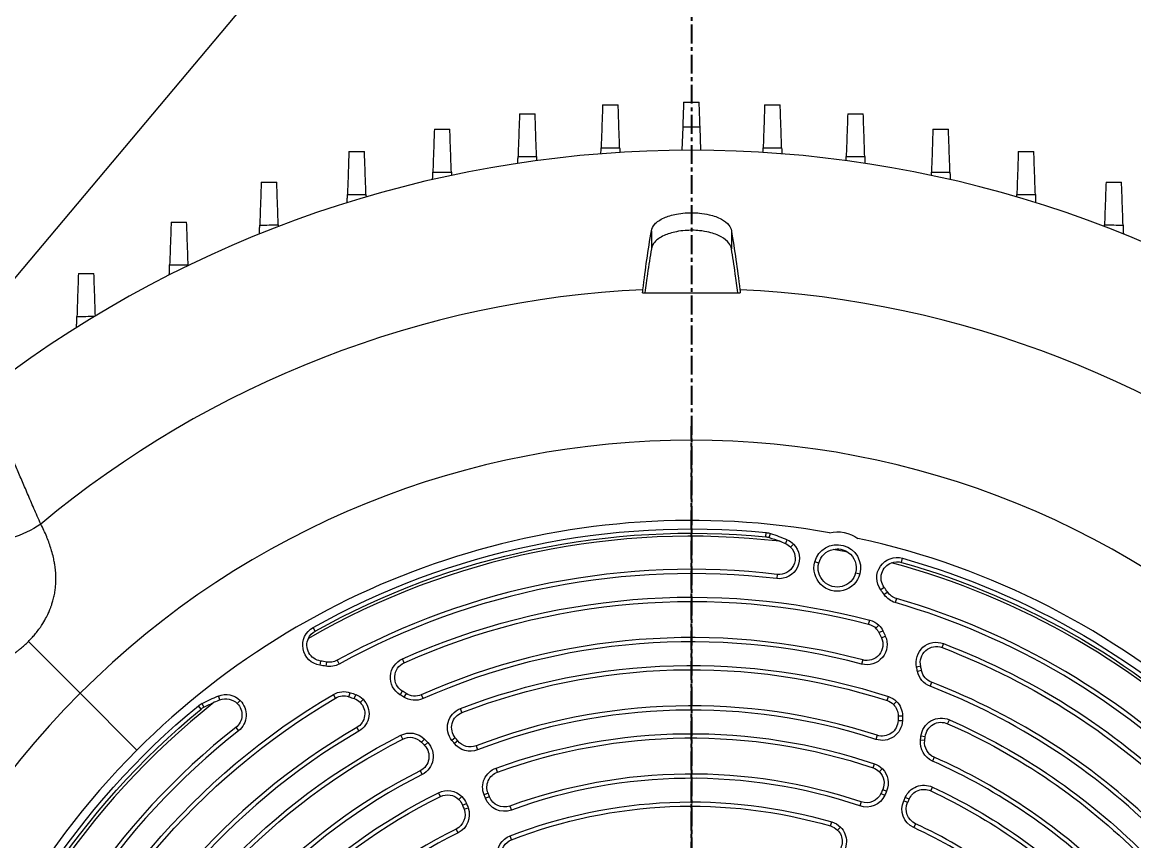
# Model space of a CAD drawing. Header units: millimetres. Extents: x 14484 to 44106, y -7531 to -758.
# Drawn here: x 22882.6 to 23159.4, y -1761.1 to -1557.2 of the extents above; entities that cross this region are included whole.
import ezdxf

# ---------------------------------------------------------------- set-up
doc = ezdxf.new("R2010")
doc.units = ezdxf.units.MM
doc.header["$LTSCALE"] = 15
doc.linetypes.add('CENTER', pattern=[2, 1.25, -0.25, 0.25, -0.25])
doc.layers.add('IA-DIBUJO', color=3, linetype='Continuous', lineweight=30)
doc.layers.add('IA-DIM', color=7, linetype='Continuous')
doc.layers.add('IA-EJES', color=4, linetype='CENTER')
doc.styles.add('ING-AMB', font='romans.shx', dxfattribs={"width": 0.75, "oblique": 15})
doc.dimstyles.new('ING-AMB 15', dxfattribs={"dimscale": 15, "dimtxt": 3, "dimasz": 2.5, "dimexe": 1, "dimexo": 1, "dimgap": 1, "dimtad": 1, "dimdec": 0, "dimzin": 0, "dimdsep": 46, "dimtxsty": 'ING-AMB', "dimcen": 0.1, "dimclrd": 7, "dimclre": 7, "dimclrt": 2, "dimadec": 0, "dimazin": 0, "dimtfac": 1, "dimtdec": 0, "dimtmove": 0, "dimatfit": 0, "dimfxl": 1.25, "dimtolj": 1, "dimtzin": 0, "dimarcsym": 1})

# ---------------------------------------------------------------- blocks, each defined once
blk = doc.blocks.new('A$Cd577ae4d')
at = {"color": 0, "linetype": 'Continuous', "lineweight": 0, "extrusion": (1.22465e-16, 1, -2.22045e-16)}
for p, q in [((-18.24, 331.14), (-22.11, 331.14)), ((1.93, 331.85), (-1.93, 331.85)), ((22.11, 331.14), (18.24, 331.14)), ((-38.93, 328.93), (-42.8, 328.93)), ((42.8, 328.93), (38.93, 328.93)), ((-60.15, 325.07), (-64.02, 325.07)), ((-2.35, 319.84), (-2.15, 325.59)), ((2.15, 325.59), (2.35, 319.84)), ((64.02, 325.07), (60.15, 325.07)), ((-81.42, 319.5), (-85.29, 319.5)), ((85.29, 319.5), (81.42, 319.5)), ((-103.26, 311.91), (-107.13, 311.91)), ((107.13, 311.91), (103.26, 311.91)), ((129.57, 301.96), (125.71, 301.96)), ((-9.96, 299.8), (-9.96, 295.31)), ((9.96, 299.8), (9.96, 295.31)), ((152.66, 289.17), (148.8, 289.17)), ((-19.36, 223.38), (-19.69, 224.39)), ((-18.51, 223.56), (-18.62, 224.61)), ((-24.68, 221), (-25.43, 221.75)), ((-23.44, 221.84), (-23.86, 222.81)), ((-52.32, 217.19), (-52.61, 218.2)), ((-31.73, 217.02), (-30.71, 217.29)), ((-40.91, 214.56), (-41.93, 214.29)), ((-21.38, 214.2), (-21.26, 213.15)), ((-48.02, 210.96), (-47.17, 210.33)), ((-51.06, 208.19), (-50.76, 207.17)), ((-48.89, 209.74), (-48.03, 209.14)), ((-44.14, 201.8), (-44.4, 202.82)), ((-46.72, 199.69), (-47.67, 200.16)), ((-45.96, 200.75), (-46.71, 201.5)), ((93.7, 200.05), (94.22, 200.97)), ((-62.42, 195.94), (-62.8, 196.93)), ((-47.33, 198.4), (-48.29, 198.84)), ((165.12, 197.47), (152.22, 184.57)), ((-57.1, 191.3), (-56.07, 191.06)), ((-42.66, 192.88), (-42.39, 191.86)), ((71.54, 192.17), (71.97, 193.14)), ((88.23, 192.79), (87.72, 191.86)), ((90.86, 192.36), (91.05, 191.32)), ((92.34, 192.6), (92.5, 191.55)), ((-57.34, 190.21), (-56.31, 189.99)), ((-59.82, 187.3), (-59.44, 186.32)), ((-48.73, 182.75), (-49.06, 183.76)), ((67.27, 184.22), (66.84, 183.25)), ((71.07, 184.52), (71.65, 183.64)), ((72.02, 185.12), (72.57, 184.22)), ((82.52, 182.31), (81.77, 183.06)), ((83.95, 183.23), (83.58, 184.22)), ((85.29, 183.71), (84.95, 184.71)), ((88.61, 183.38), (89.14, 184.29)), ((113.12, 182.02), (112.37, 182.77)), ((117.42, 182.91), (117.81, 183.9)), ((152.22, 184.57), (138.08, 170.43)), ((-50.33, 181.78), (-51.08, 182.52)), ((57.15, 179.76), (57.54, 180.74)), ((121.39, 181.12), (121.87, 182.06)), ((122.11, 180.64), (122.78, 181.46)), ((-63.82, 177), (-64.25, 177.96)), ((-51.5, 178.93), (-52.56, 178.92)), ((-51.48, 177.78), (-52.54, 177.75)), ((83.34, 176.03), (82.81, 175.11)), ((113.47, 176.06), (112.81, 175.23)), ((-58.23, 173.74), (-57.17, 173.85)), ((-58.12, 172.77), (-57.07, 172.9)), ((-46.24, 174.1), (-45.91, 173.09)), ((58.2, 172.74), (59.03, 172.09)), ((58.81, 173.5), (59.63, 172.83)), ((66.44, 171.59), (65.67, 172.31)), ((67.23, 172.41), (66.48, 173.16)), ((67.24, 172.43), (66.5, 173.17)), ((71.89, 173.16), (72.37, 174.1)), ((53.61, 171.48), (53.23, 170.49)), ((-60.47, 168.64), (-60.04, 167.67)), ((-45.26, 165.99), (-45.6, 167)), ((-46.8, 165.03), (-47.55, 165.78)), ((48.3, 164.93), (48.66, 165.92)), ((67.53, 165.28), (67.05, 164.34)), ((-59.59, 160.25), (-60.04, 161.21)), ((-47.64, 160.61), (-48.61, 160.19)), ((-54.22, 158.19), (-53.25, 158.6)), ((-47.19, 159.61), (-48.15, 159.16)), ((50.3, 158.81), (51.29, 158.43)), ((50.64, 159.67), (51.62, 159.28)), ((57.9, 158.1), (57.15, 158.84)), ((62.5, 158.85), (62.97, 159.8)), ((-53.85, 157.34), (-52.88, 157.77)), ((-42.28, 157.5), (-41.94, 156.5)), ((45.2, 156.48), (44.84, 155.48)), ((56.61, 155.71), (55.62, 156.07)), ((57.01, 156.73), (56.02, 157.12)), ((-34.67, 151.51), (-34.96, 152.53)), ((-55.81, 152.08), (-55.37, 151.12)), ((-36.38, 150.5), (-37.13, 151.25)), ((58.6, 150.74), (58.13, 149.8)), ((44.78, 148.09), (45.16, 149.07))]:
    blk.add_line(p, q, dxfattribs=at)
at = {"color": 0, "linetype": 'Continuous', "lineweight": 0, "extrusion": (-2.71926e-32, -2.22045e-16, -1)}
for centre, radius, start, end in [((0, 32.35), 287.5, 53.9362, 126.0638), ((0, 32.35), 253.05, 50.1867, 87.2639), ((0, 32.35), 253.05, 92.7361, 129.8133), ((0, 32.35), 215.27, 315, 135), ((0, 32.35), 195.27, 79.8635, 135), ((0, 32.35), 191.35, 83.3955, 119.8981), ((0, 32.35), 195.27, 319.8635, 77.7365), ((5, 179.15), 46.5, 66.6418, 68.5452), ((0, 32.35), 191.35, 78.2225, 79.3775), ((0, 32.35), 191.35, 45, 74.8981), ((0, 32.35), 183.1, 83.2935, 118.8077), ((0, 32.35), 182.04, 83.2935, 118.8077), ((5, 179.15), 53.5, 34.8718, 36.4787), ((0, 32.35), 183.1, 45, 73.8077), ((5, 179.15), 52.44, 34.8718, 36.4787), ((0, 32.35), 182.04, 45, 73.8077), ((0, 32.35), 166.1, 75.1173, 113.8916), ((0, 32.35), 165.04, 75.1173, 113.8916), ((5, 179.15), 53.5, 11.9274, 13.1226), ((5, 179.15), 52.44, 11.9274, 13.1226), ((-100.27, 139.69), 53.5, 79.8718, 81.4787), ((-100.27, 139.69), 52.44, 79.8718, 81.4787), ((0, 32.35), 166.1, 45, 68.8916), ((0, 32.35), 165.04, 45, 68.8916), ((0, 32.35), 215.27, 135, 315), ((0, 32.35), 149.1, 71.9327, 111.0745), ((0, 32.35), 148.04, 71.9327, 111.0745), ((-100.27, 139.69), 53.5, 56.9274, 58.1226), ((-100.27, 139.69), 52.44, 56.9274, 58.1226), ((-100.27, 139.69), 46.5, 111.6418, 113.5453), ((0, 32.35), 191.35, 128.3955, 164.8981), ((0, 32.35), 165.04, 120.1173, 158.8916), ((0, 32.35), 166.1, 120.1173, 158.8916), ((0, 32.35), 182.04, 128.2935, 163.8077), ((0, 32.35), 183.1, 128.2935, 163.8077), ((5, 179.15), 53.5, 353.1498, 354.1949), ((5, 179.15), 52.44, 353.1498, 354.1949), ((-100.27, 139.69), 53.5, 38.1498, 39.1949), ((-100.27, 139.69), 52.44, 38.1498, 39.1949), ((0, 32.35), 195.27, 135, 197.7365), ((0, 32.35), 149.1, 45, 66.0745), ((0, 32.35), 148.04, 45, 66.0745), ((0, 32.35), 132.1, 71.3319, 110.0074), ((0, 32.35), 131.04, 71.3319, 110.0074), ((0, 32.35), 148.04, 116.9327, 156.0745), ((0, 32.35), 149.1, 116.9327, 156.0745), ((5, 179.15), 53.5, 335.935, 336.9318), ((5, 179.15), 52.44, 335.935, 336.9318), ((-100.27, 139.69), 53.5, 20.935, 21.9318), ((-100.27, 139.69), 52.44, 20.935, 21.9318), ((0, 32.35), 132.1, 45, 65.0074), ((0, 32.35), 131.04, 45, 65.0074), ((0, 32.35), 131.04, 116.3319, 155.0074), ((0, 32.35), 132.1, 116.3319, 155.0074)]:
    blk.add_arc(centre, radius, start, end, dxfattribs=at)
at = {"color": 0, "linetype": 'Continuous', "lineweight": 0}
for centre, radius, start, end in [((-36.32, 215.79), 9, 77.4525, 124.9475), ((-5, 179.15), 47.56, 107.9928, 113.3582), ((-18.13, 219.57), 5.06, 95.5305, 107.9928), ((0, 32.35), 193.16, 60.8059, 95.5305), ((0, 32.35), 192.1, 60.8059, 95.5305), ((-36.32, 215.79), 5.81, 15, 195), ((-21.85, 218.17), 5.06, 135, 276.7065), ((-21.85, 218.17), 5.06, 113.3582, 135), ((-21.85, 218.17), 4, 113.3582, 135), ((-5, 179.15), 46.5, 107.9928, 111.4548), ((-18.13, 219.57), 4, 95.5305, 107.9928), ((-36.32, 215.79), 4.75, 125.1554, 195), ((-36.32, 215.79), 4.75, 77.2446, 125.1554), ((-36.32, 215.79), 4.75, 15, 77.2446), ((-21.85, 218.17), 4, 135, 276.7065), ((0, 32.35), 193.16, 105.8059, 135), ((0, 32.35), 192.1, 105.8059, 135), ((-51.23, 213.34), 5.06, 323.5213, 105.8059), ((-51.23, 213.34), 4, 69.8071, 105.8059), ((-51.23, 213.34), 4, 323.5213, 69.8071), ((-36.32, 215.79), 5.81, 195, 15), ((-36.32, 215.79), 4.75, 195, 15), ((-52.17, 212.03), 4, 286.1923, 325.1282), ((-52.17, 212.03), 5.06, 286.1923, 325.1282), ((0, 32.35), 176.16, 65.8859, 104.6002), ((0, 32.35), 175.1, 65.8859, 104.6002), ((-43.13, 197.92), 5.06, 104.6002, 135), ((-5, 179.15), 47.56, 153.7879, 155.5497), ((-43.13, 197.92), 5.06, 135, 153.7879), ((-5, 179.15), 46.5, 153.7879, 155.5497), ((-43.13, 197.92), 4, 135, 153.7879), ((-43.13, 197.92), 4, 104.6002, 135), ((91.75, 196.56), 5.06, 278.5213, 60.8059), ((91.75, 196.56), 4, 24.8071, 60.8059), ((0, 32.35), 176.16, 110.8859, 135), ((-61, 192.21), 5.06, 346.8774, 110.8859), ((-43.69, 196.74), 5.06, 155.5497, 284.8827), ((-43.69, 196.74), 4, 155.5497, 284.8827), ((91.75, 196.56), 4, 278.5213, 24.8071), ((0, 32.35), 175.1, 110.8859, 135), ((-61, 192.21), 4, 346.8774, 110.8859), ((0, 32.35), 159.16, 68.8076, 107.9531), ((69.9, 188.52), 4, 301.8774, 65.8859), ((69.9, 188.52), 5.06, 301.8774, 65.8859), ((90.16, 196.29), 5.06, 241.1923, 280.1282), ((90.16, 196.29), 4, 241.1923, 280.1282), ((-61.26, 191.04), 4, 291.1084, 348.0726), ((-61.26, 191.04), 5.06, 291.1084, 348.0726), ((0, 32.35), 158.1, 68.8076, 107.9531), ((-47.5, 178.95), 5.06, 107.9531, 135), ((-47.5, 178.95), 4, 107.9531, 135), ((68.89, 187.87), 5.06, 246.1084, 303.0726), ((68.89, 187.87), 4, 246.1084, 303.0726), ((85.35, 179.49), 5.06, 135, 239.8827), ((85.35, 179.49), 5.06, 110.5497, 135), ((85.35, 179.49), 4, 110.5497, 135), ((100.27, 139.69), 47.56, 108.7879, 110.5497), ((100.27, 139.69), 46.5, 108.7879, 110.5497), ((86.58, 179.93), 5.06, 59.6002, 108.7879), ((86.58, 179.93), 4, 59.6002, 108.7879), ((0, 32.35), 175.1, 20.8859, 59.6002), ((0, 32.35), 176.16, 20.8859, 59.6002), ((115.94, 179.19), 5.06, 135, 231.7065), ((115.94, 179.19), 5.06, 68.3582, 135), ((115.94, 179.19), 4, 68.3582, 135), ((100.27, 139.69), 47.56, 62.9927, 68.3582), ((-47.5, 178.95), 5.06, 135, 180.2779), ((-47.5, 178.95), 4, 135, 180.2779), ((55.71, 176.03), 5.06, 320.8051, 68.8076), ((85.35, 179.49), 4, 135, 239.8827), ((115.94, 179.19), 4, 135, 231.7065), ((100.27, 139.69), 46.5, 62.9927, 66.4547), ((119.57, 177.56), 4, 50.5305, 62.9927), ((119.57, 177.56), 5.06, 50.5305, 62.9927), ((0, 32.35), 192.1, 15.8059, 50.5305), ((0, 32.35), 193.16, 15.8059, 50.5305), ((0, 32.35), 159.16, 113.8076, 135), ((-62.21, 173.34), 5.06, 5.8051, 113.8076), ((-62.21, 173.34), 4, 5.8051, 113.8076), ((-5, 179.15), 47.56, 180.2779, 181.6878), ((-47.48, 177.9), 5.06, 181.6878, 288.0673), ((-5, 179.15), 46.5, 180.2779, 181.6878), ((-47.48, 177.9), 4, 181.6878, 288.0673), ((55.71, 176.03), 4, 320.8051, 68.8076), ((0, 32.35), 158.1, 113.8076, 135), ((0, 32.35), 142.16, 69.9822, 108.7084), ((70.07, 169.6), 5.06, 62.9531, 135), ((-62.09, 172.29), 4, 293.9255, 6.8502), ((-62.09, 172.29), 5.06, 293.9255, 6.8502), ((0, 32.35), 141.1, 69.9822, 108.7084), ((55.05, 175.21), 5.06, 248.9255, 321.8502), ((55.05, 175.21), 4, 248.9255, 321.8502), ((69.35, 168.84), 5.06, 136.6878, 243.0673), ((100.27, 139.69), 47.56, 135.2778, 136.6878), ((100.27, 139.69), 46.5, 135.2778, 136.6878), ((70.07, 169.6), 5.06, 135, 135.2778), ((70.07, 169.6), 4, 135, 135.2778), ((70.07, 169.6), 4, 62.9531, 135), ((0, 32.35), 158.1, 23.8076, 62.9531), ((0, 32.35), 159.16, 23.8076, 62.9531), ((69.35, 168.84), 4, 136.6878, 243.0673), ((-43.98, 162.21), 5.06, 108.7084, 135), ((-43.98, 162.21), 5.06, 135, 203.4999), ((-43.98, 162.21), 4, 135, 203.4999), ((-43.98, 162.21), 4, 108.7084, 135), ((46.93, 161.17), 4, 338.0682, 69.9822), ((46.93, 161.17), 5.06, 338.0682, 69.9822), ((0, 32.35), 142.16, 114.9822, 135), ((-57.9, 156.62), 5.06, 23.0682, 114.9822), ((-57.9, 156.62), 4, 23.0682, 114.9822), ((-5, 179.15), 46.5, 203.4999, 204.8543), ((0, 32.35), 141.1, 114.9822, 135), ((-5, 179.15), 47.56, 203.4999, 204.8543), ((-43.56, 161.29), 5.06, 204.8543, 288.6681), ((-43.56, 161.29), 4, 204.8543, 288.6681), ((46.57, 160.24), 5.06, 249.9926, 339.065), ((46.57, 160.24), 4, 249.9926, 339.065), ((60.73, 155.27), 5.06, 135, 158.4999), ((60.73, 155.27), 4, 135, 158.4999), ((60.73, 155.27), 5.06, 63.7084, 135), ((60.73, 155.27), 4, 63.7084, 135), ((0, 32.35), 141.1, 24.9822, 63.7084), ((0, 32.35), 142.16, 24.9822, 63.7084), ((-57.5, 155.71), 4, 294.9926, 24.065), ((-57.5, 155.71), 5.06, 294.9926, 24.065), ((0, 32.35), 125.16, 68.8469, 106.2208), ((0, 32.35), 124.1, 68.8469, 106.2208), ((60.37, 154.33), 5.06, 159.8543, 243.6681), ((100.27, 139.69), 47.56, 158.4999, 159.8543), ((60.37, 154.33), 4, 159.8543, 243.6681), ((100.27, 139.69), 46.5, 158.4999, 159.8543), ((-33.55, 147.67), 5.06, 106.2208, 135), ((-33.55, 147.67), 5.06, 135, 227.7991), ((-33.55, 147.67), 4, 135, 227.7991), ((-33.55, 147.67), 4, 106.2208, 135), ((43.34, 144.36), 4, 355.3138, 68.8469), ((43.34, 144.36), 5.06, 355.3138, 68.8469)]:
    blk.add_arc(centre, radius, start, end, dxfattribs=at)
at = {"color": 0, "linetype": 'Continuous', "lineweight": 0, "extrusion": (-2.71926e-32, -2.22045e-16, -1)}
blk.add_ellipse((-22.58, 453.88), major_axis=(0, -207.34), ratio=0.087156, start_param=-0.619917, end_param=-0.613545, dxfattribs=at)
at = {"color": 0, "linetype": 'Continuous', "lineweight": 0, "extrusion": (-2.71927e-32, -2.22045e-16, -1)}
blk.add_ellipse((22.58, 453.88), major_axis=(0, 207.34), ratio=0.087156, start_param=-2.528048, end_param=-2.521676, dxfattribs=at)
at = {"color": 0, "linetype": 'Continuous', "lineweight": 0}
for centre, major_axis, ratio, start_param, end_param in [((-55.84, -73.53), (-7555.9, 27.46), 0.046702, -1.598275, -1.597684), ((172.46, 239.25), (18.13, -8.45), 0.805393, -1.780601, -0.96562)]:
    blk.add_ellipse(centre, major_axis=major_axis, ratio=ratio, start_param=start_param, end_param=end_param, dxfattribs=at)
for points, knots in [([(-22.48, 320.46), (-22.42, 322.24), (-22.36, 324.02), (-22.23, 327.58), (-22.17, 329.36), (-22.11, 331.14)], [0, 0, 0, 0, 3.074662, 3.074662, 6.149322, 6.149322, 6.149322, 6.149322]), ([(-18.24, 331.14), (-18.18, 329.36), (-18.12, 327.58), (-18, 324.02), (-17.93, 322.24), (-17.87, 320.46)], [0, 0, 0, 0, 3.074748, 3.074748, 6.149496, 6.149496, 6.149496, 6.149496]), ([(-2.15, 325.59), (-2.11, 326.64), (-2.08, 327.68), (-2, 329.76), (-1.97, 330.81), (-1.93, 331.85)], [0.000026, 0.000026, 0.000026, 0.000026, 1.801917, 1.801917, 3.60381, 3.60381, 3.60381, 3.60381]), ([(1.93, 331.85), (1.97, 330.81), (2, 329.76), (2.08, 327.68), (2.11, 326.64), (2.15, 325.59)], [0, 0, 0, 0, 1.801893, 1.801893, 3.603785, 3.603785, 3.603785, 3.603785]), ([(17.87, 320.46), (17.93, 322.24), (18, 324.02), (18.12, 327.58), (18.18, 329.36), (18.24, 331.14)], [0, 0, 0, 0, 3.074749, 3.074749, 6.149496, 6.149496, 6.149496, 6.149496]), ([(22.11, 331.14), (22.17, 329.36), (22.23, 327.58), (22.36, 324.02), (22.42, 322.24), (22.48, 320.46)], [0, 0, 0, 0, 3.074661, 3.074661, 6.149322, 6.149322, 6.149322, 6.149322]), ([(-43.17, 318.25), (-43.11, 320.03), (-43.05, 321.81), (-42.92, 325.37), (-42.86, 327.15), (-42.8, 328.93)], [0, 0, 0, 0, 3.074495, 3.074495, 6.148988, 6.148988, 6.148988, 6.148988]), ([(-38.93, 328.93), (-38.87, 327.15), (-38.81, 325.37), (-38.69, 321.81), (-38.62, 320.03), (-38.56, 318.25)], [0, 0, 0, 0, 3.074609, 3.074609, 6.149217, 6.149217, 6.149217, 6.149217]), ([(38.56, 318.25), (38.62, 320.03), (38.69, 321.81), (38.81, 325.37), (38.87, 327.15), (38.93, 328.93)], [0, 0, 0, 0, 3.07461, 3.07461, 6.149216, 6.149216, 6.149216, 6.149216]), ([(42.8, 328.93), (42.86, 327.15), (42.92, 325.37), (43.05, 321.81), (43.11, 320.03), (43.17, 318.25)], [0, 0, 0, 0, 3.074494, 3.074494, 6.148988, 6.148988, 6.148988, 6.148988]), ([(-64.39, 314.38), (-64.33, 316.16), (-64.27, 317.94), (-64.14, 321.5), (-64.08, 323.29), (-64.02, 325.07)], [0, 0, 0, 0, 3.074203, 3.074203, 6.148404, 6.148404, 6.148404, 6.148404]), ([(-60.15, 325.07), (-60.09, 323.29), (-60.03, 321.51), (-59.91, 317.95), (-59.84, 316.17), (-59.78, 314.39)], [0, 0, 0, 0, 3.074454, 3.074454, 6.148906, 6.148906, 6.148906, 6.148906]), ([(-2.15, 325.59), (-1.78, 325.59), (-1.42, 325.59), (-1.05, 325.59), (-0.63, 325.59), (-0.21, 325.59), (0.21, 325.59), (0.86, 325.59), (1.5, 325.59), (2.15, 325.59)], [0.000172349, 0.000172349, 0.000172349, 0.000172349, 0.00126737, 0.00126737, 0.00126737, 0.002534739, 0.002534739, 0.002534739, 0.004470289, 0.004470289, 0.004470289, 0.004470289]), ([(59.78, 314.39), (59.84, 316.17), (59.91, 317.95), (60.03, 321.51), (60.09, 323.29), (60.15, 325.07)], [0, 0, 0, 0, 3.074456, 3.074456, 6.148909, 6.148909, 6.148909, 6.148909]), ([(64.02, 325.07), (64.08, 323.29), (64.14, 321.5), (64.27, 317.94), (64.33, 316.16), (64.39, 314.38)], [0, 0, 0, 0, 3.074203, 3.074203, 6.148407, 6.148407, 6.148407, 6.148407]), ([(-85.66, 308.81), (-85.6, 310.59), (-85.53, 312.37), (-85.41, 315.94), (-85.35, 317.72), (-85.29, 319.5)], [0, 0, 0, 0, 3.073842, 3.073842, 6.147683, 6.147683, 6.147683, 6.147683]), ([(-81.42, 319.5), (-81.36, 317.72), (-81.3, 315.94), (-81.17, 312.38), (-81.11, 310.6), (-81.05, 308.82)], [0, 0, 0, 0, 3.0742, 3.0742, 6.148397, 6.148397, 6.148397, 6.148397]), ([(-17.87, 320.46), (-18.64, 320.46), (-19.41, 320.46), (-20.94, 320.46), (-21.71, 320.46), (-22.48, 320.46)], [-0.460899, -0.460899, -0.460899, -0.460899, -0.2304671, -0.2304671, -0.0000326, -0.0000326, -0.0000326, -0.0000326]), ([(22.48, 320.46), (21.71, 320.46), (20.94, 320.46), (19.41, 320.46), (18.64, 320.46), (17.87, 320.46)], [-0.4608989, -0.4608989, -0.4608989, -0.4608989, -0.2304655, -0.2304655, -0.0000325, -0.0000325, -0.0000325, -0.0000325]), ([(81.05, 308.82), (81.11, 310.6), (81.17, 312.38), (81.3, 315.94), (81.36, 317.72), (81.42, 319.5)], [0, 0, 0, 0, 3.074202, 3.074202, 6.148402, 6.148402, 6.148402, 6.148402]), ([(85.29, 319.5), (85.35, 317.72), (85.41, 315.94), (85.53, 312.37), (85.6, 310.59), (85.66, 308.81)], [0, 0, 0, 0, 3.073843, 3.073843, 6.147687, 6.147687, 6.147687, 6.147687]), ([(-38.56, 318.25), (-39.33, 318.25), (-40.1, 318.25), (-41.63, 318.25), (-42.4, 318.25), (-43.17, 318.25)], [-0.4609137, -0.4609137, -0.4609137, -0.4609137, -0.2304735, -0.2304735, -0.0000308, -0.0000308, -0.0000308, -0.0000308]), ([(43.17, 318.25), (42.4, 318.25), (41.63, 318.25), (40.1, 318.25), (39.33, 318.25), (38.56, 318.25)], [-0.4609146, -0.4609146, -0.4609146, -0.4609146, -0.230473, -0.230473, -0.0000317, -0.0000317, -0.0000317, -0.0000317]), ([(-59.78, 314.39), (-60.55, 314.39), (-61.32, 314.39), (-62.85, 314.38), (-63.62, 314.38), (-64.39, 314.38)], [-0.460939, -0.460939, -0.460939, -0.460939, -0.2304846, -0.2304846, -0.0000276, -0.0000276, -0.0000276, -0.0000276]), ([(64.39, 314.38), (63.62, 314.38), (62.85, 314.38), (61.32, 314.39), (60.55, 314.39), (59.78, 314.39)], [-0.460942, -0.460942, -0.460942, -0.460942, -0.2304861, -0.2304861, -0.0000306, -0.0000306, -0.0000306, -0.0000306]), ([(-107.5, 301.22), (-107.44, 303), (-107.38, 304.78), (-107.25, 308.35), (-107.19, 310.13), (-107.13, 311.91)], [0, 0, 0, 0, 3.073358, 3.073358, 6.146715, 6.146715, 6.146715, 6.146715]), ([(-103.26, 311.91), (-103.2, 310.13), (-103.14, 308.35), (-103.01, 304.79), (-102.95, 303.01), (-102.89, 301.24)], [0, 0, 0, 0, 3.073828, 3.073828, 6.14765, 6.14765, 6.14765, 6.14765]), ([(102.89, 301.24), (102.95, 303.01), (103.01, 304.79), (103.14, 308.35), (103.2, 310.13), (103.26, 311.91)], [0, 0, 0, 0, 3.07383, 3.07383, 6.147658, 6.147658, 6.147658, 6.147658]), ([(107.13, 311.91), (107.19, 310.13), (107.25, 308.35), (107.38, 304.78), (107.44, 303), (107.5, 301.22)], [0, 0, 0, 0, 3.073359, 3.073359, 6.146721, 6.146721, 6.146721, 6.146721]), ([(-81.05, 308.82), (-81.82, 308.82), (-82.59, 308.82), (-84.12, 308.82), (-84.89, 308.81), (-85.66, 308.81)], [-0.4609742, -0.4609742, -0.4609742, -0.4609742, -0.2304997, -0.2304997, -0.000023, -0.000023, -0.000023, -0.000023]), ([(85.66, 308.81), (84.89, 308.81), (84.12, 308.82), (82.59, 308.82), (81.82, 308.82), (81.05, 308.82)], [-0.4609783, -0.4609783, -0.4609783, -0.4609783, -0.2305026, -0.2305026, -0.0000273, -0.0000273, -0.0000273, -0.0000273]), ([(9.96, 299.8), (9.87, 300.36), (9.59, 300.91), (8.59, 302.01), (7.81, 302.54), (5.93, 303.39), (4.89, 303.71), (3.03, 304.07), (2.3, 304.16), (0.97, 304.26), (0.38, 304.28), (-0.82, 304.27), (-1.43, 304.24), (-2.85, 304.1), (-3.64, 303.97), (-5.57, 303.52), (-6.61, 303.14), (-8.27, 302.24), (-8.89, 301.73), (-9.67, 300.74), (-9.88, 300.28), (-9.96, 299.8)], [1.771927, 1.771927, 1.771927, 1.771927, 2.14269, 2.14269, 2.571, 2.571, 2.953723, 2.953723, 3.181479, 3.181479, 3.358513, 3.358513, 3.541701, 3.541701, 3.795503, 3.795503, 4.200559, 4.200559, 4.588228, 4.588228, 4.902788, 4.902788, 4.902788, 4.902788]), ([(125.33, 291.28), (125.4, 293.06), (125.46, 294.84), (125.58, 298.4), (125.64, 300.18), (125.71, 301.96)], [0, 0, 0, 0, 3.073312, 3.073312, 6.146624, 6.146624, 6.146624, 6.146624]), ([(129.57, 301.96), (129.63, 300.18), (129.69, 298.4), (129.82, 294.83), (129.88, 293.05), (129.94, 291.26)], [0, 0, 0, 0, 3.072723, 3.072723, 6.145449, 6.145449, 6.145449, 6.145449]), ([(-102.89, 301.24), (-103.66, 301.23), (-104.43, 301.23), (-105.96, 301.22), (-106.73, 301.22), (-107.5, 301.22)], [-0.4610201, -0.4610201, -0.4610201, -0.4610201, -0.2305194, -0.2305194, -0.0000171, -0.0000171, -0.0000171, -0.0000171]), ([(-9.96, 299.8), (-10.36, 297.49), (-10.74, 295.03), (-11.43, 290.24), (-11.76, 287.77), (-12.08, 285.11)], [120.457152, 120.457152, 120.457152, 120.457152, 121.899505, 121.899505, 123.212768, 123.212768, 123.212768, 123.212768]), ([(-9.96, 295.31), (-9.88, 295.8), (-9.66, 296.28), (-8.89, 297.3), (-8.26, 297.81), (-6.6, 298.74), (-5.56, 299.13), (-3.63, 299.59), (-2.84, 299.72), (-1.42, 299.86), (-0.82, 299.9), (0.38, 299.91), (0.97, 299.89), (2.29, 299.79), (3.02, 299.69), (4.88, 299.33), (5.92, 299), (7.81, 298.13), (8.58, 297.58), (9.58, 296.45), (9.87, 295.89), (9.96, 295.31)], [-4.916968, -4.916968, -4.916968, -4.916968, -4.598768, -4.598768, -4.209834, -4.209834, -3.804551, -3.804551, -3.551223, -3.551223, -3.368576, -3.368576, -3.192075, -3.192075, -2.964804, -2.964804, -2.581876, -2.581876, -2.152119, -2.152119, -1.77805, -1.77805, -1.77805, -1.77805]), ([(12.08, 285.11), (11.76, 287.77), (11.43, 290.24), (10.74, 295.03), (10.36, 297.49), (9.96, 299.8)], [26.468906, 26.468906, 26.468906, 26.468906, 27.782169, 27.782169, 29.224522, 29.224522, 29.224522, 29.224522]), ([(107.5, 301.22), (106.73, 301.22), (105.96, 301.22), (104.43, 301.23), (103.66, 301.23), (102.89, 301.24)], [-0.4610243, -0.4610243, -0.4610243, -0.4610243, -0.2305226, -0.2305226, -0.0000213, -0.0000213, -0.0000213, -0.0000213]), ([(-11.56, 284.35), (-11.35, 286.01), (-11.14, 287.58), (-10.62, 291.21), (-10.3, 293.31), (-9.96, 295.31)], [26.552206, 26.552206, 26.552206, 26.552206, 27.410957, 27.410957, 28.63865, 28.63865, 28.63865, 28.63865]), ([(9.96, 295.31), (10.3, 293.31), (10.62, 291.21), (11.14, 287.58), (11.35, 286.01), (11.56, 284.35)], [118.768977, 118.768977, 118.768977, 118.768977, 119.996671, 119.996671, 120.855421, 120.855421, 120.855421, 120.855421]), ([(129.94, 291.26), (129.18, 291.27), (128.41, 291.27), (126.87, 291.28), (126.1, 291.28), (125.33, 291.28)], [-0.4610796, -0.4610796, -0.4610796, -0.4610796, -0.2305461, -0.2305461, -0.0000124, -0.0000124, -0.0000124, -0.0000124]), ([(148.43, 278.57), (148.49, 280.32), (148.55, 282.07), (148.67, 285.61), (148.74, 287.39), (148.8, 289.17)], [0.049496, 0.049496, 0.049496, 0.049496, 3.07261, 3.07261, 6.145221, 6.145221, 6.145221, 6.145221]), ([(152.66, 289.17), (152.72, 287.38), (152.79, 285.6), (152.91, 282.03), (152.97, 280.25), (153.03, 278.46)], [0, 0, 0, 0, 3.071891, 3.071891, 6.143785, 6.143785, 6.143785, 6.143785]), ([(12.17, 284.35), (8.05, 284.35), (3.98, 284.35), (-3.98, 284.35), (-8.05, 284.35), (-12.17, 284.35)], [-132.144712, -132.144712, -132.144712, -132.144712, -130.950457, -130.950457, -129.756201, -129.756201, -129.756201, -129.756201]), ([(162.03, 226.73), (162.63, 228.05), (163.2, 229.34), (163.75, 230.6), (164.29, 231.86), (164.81, 233.08), (165.32, 234.26), (165.57, 234.86), (165.82, 235.44), (166.06, 236.01), (166.31, 236.58), (166.55, 237.15), (166.78, 237.7), (167.26, 238.8), (167.71, 239.87), (168.14, 240.9), (168.57, 241.94), (168.98, 242.94), (169.34, 243.92), (169.7, 244.89), (170.03, 245.85), (170.31, 246.79), (170.44, 247.26), (170.57, 247.72), (170.68, 248.18), (170.8, 248.64), (170.9, 249.1), (170.99, 249.54), (171.18, 250.44), (171.32, 251.31), (171.45, 252.13), (171.57, 252.96), (171.67, 253.74), (171.77, 254.47), (171.81, 254.84), (171.86, 255.19), (171.9, 255.54), (171.94, 255.88), (171.97, 256.21), (172.01, 256.53), (172.07, 257.17), (172.11, 257.77), (172.12, 258.33), (172.13, 258.9), (172.11, 259.43), (172.04, 259.94), (171.98, 260.45), (171.87, 260.93), (171.71, 261.39), (171.56, 261.85), (171.35, 262.29), (171.11, 262.7), (170.86, 263.11), (170.58, 263.49), (170.26, 263.84), (170.1, 264.02), (169.93, 264.18), (169.76, 264.33), (169.59, 264.49), (169.42, 264.63), (169.25, 264.75)], [0, 0, 0, 0, 0.0072735, 0.0072735, 0.0072735, 0.0145456, 0.0145456, 0.0145456, 0.0181827, 0.0181827, 0.0181827, 0.0218184, 0.0218184, 0.0218184, 0.0290899, 0.0290899, 0.0290899, 0.0363611, 0.0363611, 0.0363611, 0.043633, 0.043633, 0.043633, 0.0472694, 0.0472694, 0.0472694, 0.0509062, 0.0509062, 0.0509062, 0.0581801, 0.0581801, 0.0581801, 0.0654534, 0.0654534, 0.0654534, 0.0690895, 0.0690895, 0.0690895, 0.0727253, 0.0727253, 0.0727253, 0.0799965, 0.0799965, 0.0799965, 0.0872681, 0.0872681, 0.0872681, 0.0945407, 0.0945407, 0.0945407, 0.1018148, 0.1018148, 0.1018148, 0.1090899, 0.1090899, 0.1090899, 0.1127275, 0.1127275, 0.1127275, 0.1163648, 0.1163648, 0.1163648, 0.1163648]), ([(165.12, 197.47), (164.81, 197.78), (164.5, 198.11), (164.2, 198.43), (164.16, 198.48), (164.12, 198.52), (164.08, 198.57), (163.82, 198.86), (163.58, 199.14), (163.34, 199.43), (163.27, 199.52), (163.2, 199.61), (163.13, 199.7), (162.83, 200.07), (162.55, 200.45), (162.28, 200.83), (162.13, 201.05), (161.98, 201.27), (161.83, 201.48), (161.73, 201.65), (161.62, 201.81), (161.52, 201.97), (161.19, 202.51), (160.89, 203.03), (160.62, 203.55), (160.51, 203.76), (160.41, 203.96), (160.31, 204.16), (160.14, 204.52), (159.98, 204.87), (159.83, 205.22), (159.78, 205.34), (159.73, 205.46), (159.69, 205.58), (159.6, 205.81), (159.51, 206.04), (159.43, 206.26), (159.39, 206.37), (159.35, 206.48), (159.32, 206.58), (159.21, 206.91), (159.11, 207.24), (159.01, 207.56), (158.95, 207.79), (158.89, 208.02), (158.83, 208.25), (158.73, 208.66), (158.65, 209.07), (158.57, 209.47), (158.53, 209.7), (158.5, 209.92), (158.47, 210.14), (158.41, 210.54), (158.36, 210.94), (158.33, 211.34), (158.31, 211.55), (158.3, 211.75), (158.29, 211.96), (158.27, 212.37), (158.26, 212.77), (158.26, 213.16), (158.26, 213.35), (158.27, 213.54), (158.27, 213.73), (158.3, 214.73), (158.4, 215.71), (158.56, 216.67), (158.58, 216.82), (158.6, 216.97), (158.63, 217.11), (158.71, 217.54), (158.79, 217.96), (158.89, 218.38), (159.02, 218.94), (159.16, 219.51), (159.33, 220.07), (159.36, 220.17), (159.39, 220.27), (159.42, 220.37), (159.73, 221.39), (160.09, 222.41), (160.5, 223.41), (160.52, 223.47), (160.54, 223.52), (160.56, 223.57), (161, 224.63), (161.49, 225.68), (162.03, 226.73)], [0.04764223, 0.04764223, 0.04764223, 0.04764223, 0.04895057, 0.04895057, 0.04895057, 0.0491311, 0.0491311, 0.0491311, 0.05027257, 0.05027257, 0.05027257, 0.05061997, 0.05061997, 0.05061997, 0.05210884, 0.05210884, 0.05210884, 0.05296312, 0.05296312, 0.05296312, 0.05359771, 0.05359771, 0.05359771, 0.05572842, 0.05572842, 0.05572842, 0.05657545, 0.05657545, 0.05657545, 0.05806432, 0.05806432, 0.05806432, 0.0585735, 0.0585735, 0.0585735, 0.05955319, 0.05955319, 0.05955319, 0.06002185, 0.06002185, 0.06002185, 0.06148457, 0.06148457, 0.06148457, 0.06253093, 0.06253093, 0.06253093, 0.06444688, 0.06444688, 0.06444688, 0.06550867, 0.06550867, 0.06550867, 0.06745155, 0.06745155, 0.06745155, 0.0684864, 0.0684864, 0.0684864, 0.07048939, 0.07048939, 0.07048939, 0.07146414, 0.07146414, 0.07146414, 0.07662118, 0.07662118, 0.07662118, 0.07741962, 0.07741962, 0.07741962, 0.07970791, 0.07970791, 0.07970791, 0.08280614, 0.08280614, 0.08280614, 0.0833751, 0.0833751, 0.0833751, 0.08903213, 0.08903213, 0.08903213, 0.08933058, 0.08933058, 0.08933058, 0.09528606, 0.09528606, 0.09528606, 0.09528606]), ([(194.38, 194.38), (193.33, 193.84), (192.28, 193.35), (191.23, 192.92), (191.17, 192.89), (191.12, 192.87), (191.07, 192.85), (190.07, 192.44), (189.06, 192.08), (188.04, 191.77), (187.93, 191.74), (187.83, 191.71), (187.73, 191.68), (187.17, 191.52), (186.61, 191.37), (186.04, 191.24), (185.62, 191.14), (185.2, 191.06), (184.77, 190.98), (184.62, 190.96), (184.48, 190.93), (184.33, 190.91), (183.92, 190.84), (183.51, 190.79), (183.09, 190.74), (182.92, 190.72), (182.75, 190.71), (182.58, 190.69), (182.18, 190.66), (181.78, 190.63), (181.37, 190.62), (181.18, 190.62), (180.99, 190.61), (180.8, 190.61), (179.82, 190.61), (178.82, 190.67), (177.78, 190.82), (177.56, 190.85), (177.33, 190.89), (177.11, 190.93), (176.79, 190.98), (176.47, 191.05), (176.15, 191.12), (176.06, 191.15), (175.97, 191.17), (175.87, 191.19), (175.64, 191.25), (175.41, 191.31), (175.18, 191.37), (174.76, 191.49), (174.33, 191.63), (173.89, 191.79), (173.67, 191.87), (173.44, 191.95), (173.21, 192.04), (172.75, 192.23), (172.28, 192.43), (171.81, 192.66), (171.6, 192.76), (171.39, 192.87), (171.18, 192.98), (171.03, 193.06), (170.87, 193.14), (170.71, 193.23), (170.34, 193.43), (169.97, 193.65), (169.6, 193.89), (169.44, 193.99), (169.28, 194.09), (169.12, 194.2), (168.9, 194.34), (168.69, 194.48), (168.47, 194.64), (168.34, 194.73), (168.21, 194.82), (168.09, 194.92), (168.02, 194.96), (167.96, 195.01), (167.9, 195.05), (167.71, 195.2), (167.52, 195.34), (167.33, 195.5), (167.24, 195.57), (167.15, 195.64), (167.06, 195.71), (166.39, 196.26), (165.75, 196.84), (165.12, 197.47)], [0, 0, 0, 0, 0.00595528, 0.00595528, 0.00595528, 0.00625049, 0.00625049, 0.00625049, 0.01191056, 0.01191056, 0.01191056, 0.01247241, 0.01247241, 0.01247241, 0.01557087, 0.01557087, 0.01557087, 0.01786584, 0.01786584, 0.01786584, 0.01865949, 0.01865949, 0.01865949, 0.02084347, 0.02084347, 0.02084347, 0.0217368, 0.0217368, 0.0217368, 0.02382111, 0.02382111, 0.02382111, 0.02479926, 0.02479926, 0.02479926, 0.02977639, 0.02977639, 0.02977639, 0.03084314, 0.03084314, 0.03084314, 0.03233205, 0.03233205, 0.03233205, 0.03275403, 0.03275403, 0.03275403, 0.03380857, 0.03380857, 0.03380857, 0.03573167, 0.03573167, 0.03573167, 0.03671863, 0.03671863, 0.03671863, 0.03870931, 0.03870931, 0.03870931, 0.03956076, 0.03956076, 0.03956076, 0.04019813, 0.04019813, 0.04019813, 0.04168695, 0.04168695, 0.04168695, 0.04232697, 0.04232697, 0.04232697, 0.04317577, 0.04317577, 0.04317577, 0.04368042, 0.04368042, 0.04368042, 0.04392018, 0.04392018, 0.04392018, 0.04466459, 0.04466459, 0.04466459, 0.04501355, 0.04501355, 0.04501355, 0.04764223, 0.04764223, 0.04764223, 0.04764223])]:
    blk.add_open_spline(points, degree=3, knots=knots, dxfattribs=at)
for points in [[(-22.48, 320.46), (-22.5, 319.96), (-22.51, 319.46), (-22.53, 318.97)], [(-17.83, 319.3), (-17.84, 319.69), (-17.86, 320.08), (-17.87, 320.46)], [(17.87, 320.46), (17.86, 320.08), (17.84, 319.69), (17.83, 319.3)], [(22.53, 318.97), (22.51, 319.46), (22.5, 319.96), (22.48, 320.46)], [(-38.53, 317.26), (-38.54, 317.59), (-38.55, 317.92), (-38.56, 318.25)], [(38.56, 318.25), (38.55, 317.92), (38.54, 317.59), (38.53, 317.26)]]:
    blk.add_open_spline(points, degree=3, dxfattribs=at)
for points, weights in [([(-43.17, 318.25), (-43.2, 317.41), (-43.23, 316.58)], [1.03476736835, 1.03725755872, 1.03974505152]), ([(43.23, 316.58), (43.2, 317.41), (43.17, 318.25)], [1.03974505152, 1.03725755872, 1.03476736835]), ([(-64.39, 314.38), (-64.42, 313.45), (-64.45, 312.53)], [1.03278718995, 1.03534024848, 1.03788895314]), ([(-59.75, 313.57), (-59.77, 313.98), (-59.78, 314.39)], [1.0406168243, 1.0393767121, 1.03813597913]), ([(59.78, 314.39), (59.77, 313.98), (59.75, 313.57)], [1.03813597919, 1.03937671216, 1.04061682436]), ([(64.45, 312.53), (64.42, 313.45), (64.39, 314.38)], [1.03788895313, 1.03534024847, 1.03278718994]), ([(-85.66, 308.81), (-85.69, 307.79), (-85.73, 306.77)], [1.03087834532, 1.03347659472, 1.03606841893]), ([(-81.03, 308.2), (-81.04, 308.51), (-81.05, 308.82)], [1.03847095362, 1.03759000159, 1.03670855617]), ([(81.05, 308.82), (81.04, 308.51), (81.03, 308.2)], [1.03670855623, 1.03759000165, 1.03847095368]), ([(85.73, 306.77), (85.69, 307.79), (85.66, 308.81)], [1.03606841891, 1.03347659469, 1.0308783453]), ([(-107.5, 301.22), (-107.54, 300.09), (-107.58, 298.96)], [1.02898193193, 1.0316107359, 1.03423045659]), ([(-102.88, 300.81), (-102.88, 301.02), (-102.89, 301.24)], [1.03633074138, 1.03578866311, 1.03524631176]), ([(102.89, 301.24), (102.88, 301.02), (102.88, 300.81)], [1.0352463118, 1.03578866314, 1.03633074142]), ([(107.58, 298.96), (107.54, 300.09), (107.5, 301.22)], [1.03423045657, 1.03161073588, 1.0289819319]), ([(125.33, 291.28), (125.33, 291.19), (125.33, 291.1)], [1.03371209663, 1.03393164933, 1.0341511388]), ([(130.03, 288.76), (129.99, 290.01), (129.94, 291.26)], [1.03233472691, 1.02970176965, 1.02705625838]), ([(153.13, 275.67), (153.08, 277.06), (153.03, 278.46)], [1.02981498525, 1.02718491698, 1.02453762235])]:
    blk.add_rational_spline(points, weights, degree=2, dxfattribs=at)
blk = doc.blocks.new('*D35')
at = {"layer": 'Defpoints', "color": 0, "transparency": 16777216}
for p in [(22908.52, -992.56), (21817.74, -1876.56), (23049.22, -1876.56)]:
    blk.add_point(p, dxfattribs=at)
at = {"layer": 'IA-DIM', "color": 7, "lineweight": -2, "transparency": 16777216}
for p, q in [((22893.52, -992.56), (21802.74, -992.56)), ((21817.74, -1030.06), (21817.74, -1839.06)), ((23034.22, -1876.56), (21802.74, -1876.56))]:
    blk.add_line(p, q, dxfattribs=at)
at = {"layer": 'IA-DIM', "color": 7, "transparency": 16777216}
for points in [[(21811.49, -1030.06), (21823.99, -1030.06), (21817.74, -992.56)], [(21811.49, -1839.06), (21823.99, -1839.06), (21817.74, -1876.56)]]:
    blk.add_solid(points, dxfattribs=at)
at = {"layer": 'IA-DIM', "color": 2, "transparency": 16777216, "insert": (21780.24, -1434.56), "char_height": 45, "attachment_point": 5, "rotation": 90, "style": 'ING-AMB'}
blk.add_mtext('\\A1;884', dxfattribs=at)
blk = doc.blocks.new('*D40')
at = {"layer": 'Defpoints', "color": 0, "transparency": 16777216}
for p in [(23049.22, -825.1), (23049.22, -950.26), (23874.88, -1722.82)]:
    blk.add_point(p, dxfattribs=at)
at = {"layer": 'IA-DIM', "color": 7, "lineweight": -2, "transparency": 16777216}
for p, q in [((23049.22, -935.26), (23049.22, -810.1)), ((23874.88, -1707.82), (23874.88, -810.1)), ((23837.38, -825.1), (23086.72, -825.1))]:
    blk.add_line(p, q, dxfattribs=at)
at = {"layer": 'IA-DIM', "color": 7, "transparency": 16777216}
for points in [[(23086.72, -818.85), (23086.72, -831.35), (23049.22, -825.1)], [(23837.38, -818.85), (23837.38, -831.35), (23874.88, -825.1)]]:
    blk.add_solid(points, dxfattribs=at)
at = {"layer": 'IA-DIM', "color": 2, "transparency": 16777216, "insert": (23462.05, -787.6), "char_height": 45, "attachment_point": 5, "style": 'ING-AMB'}
blk.add_mtext('\\A1;826', dxfattribs=at)
blk = doc.blocks.new('*U11')
at = {"layer": 'IA-EJES', "color": 0, "ltscale": 0.25, "transparency": 16777216}
blk.add_line((0, 43.05), (0, 218.77), dxfattribs=at)

msp = doc.modelspace()

# ---------------------------------------------------------------- linework, layer by layer
at = {"layer": 'IA-DIBUJO', "lineweight": 0}
msp.add_lwpolyline([(21992.22, -1875.8, -0.391011), (22922.96, -991.29, -0.0169), (22986.91, -992.52)], format="xyb", dxfattribs=at)
msp.add_lwpolyline([(22858.71, -1647.08), (23049.9, -1419.46), (23084.22, -1390.64), (23282.8, -1627.37)], dxfattribs=at)
msp.add_arc((22959.99, -1749.59), 755.66, 355.87462, 82.89188, dxfattribs=at)
at = {"layer": 'IA-EJES', "ltscale": 0.25}
msp.add_lwpolyline([(23049.22, -950.26), (23049.22, -3467.8)], dxfattribs=at)

# ---------------------------------------------------------------- block references
at = {"layer": 'IA-DIBUJO', "color": 8, "xscale": -1}
msp.add_blockref('A$Cd577ae4d', (23049.22, -1908.91), dxfattribs=at)
at = {"layer": 'IA-EJES', "ltscale": 0.25}
msp.add_blockref('*U11', (23049.22, -1876.56), dxfattribs=at)

# ---------------------------------------------------------------- dimensions: what is measured, and where the dimension line sits
at = {"layer": 'IA-DIM', "color": 2}
dim = msp.add_linear_dim(base=(23049.22, -825.1), p1=(23874.88, -1722.82), p2=(23049.22, -950.26), angle=180, dimstyle='ING-AMB 15', override={"dimpost": '\\X'}, dxfattribs=at)
dim.commit()
dim.dimension.update_dxf_attribs({"geometry": '*D40', "text_midpoint": (23462.05, -787.6)})
at = {"layer": 'IA-DIM', "color": 1}
dim = msp.add_linear_dim(base=(21817.74, -1876.56), p1=(22908.52, -992.56), p2=(23049.22, -1876.56), angle=90, dimstyle='ING-AMB 15', override={"dimpost": '\\X'}, dxfattribs=at)
dim.commit()
dim.dimension.update_dxf_attribs({"geometry": '*D35', "text_midpoint": (21780.24, -1434.56)})

doc.saveas('drawing.dxf')
